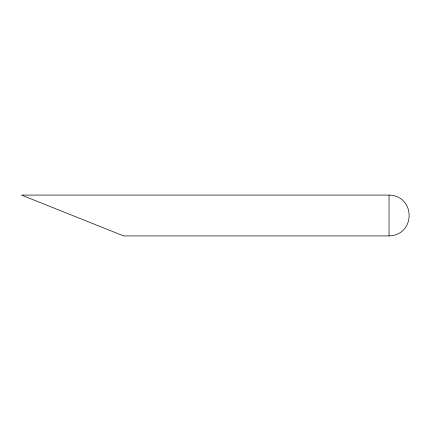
<?xml version="1.0" encoding="UTF-8"?>
<svg xmlns="http://www.w3.org/2000/svg" width="431" height="431" viewBox="0 0 431 431"><rect width="100%" height="100%" fill="white"/><g stroke="black" fill="none" stroke-linecap="round" stroke-linejoin="round"><path stroke-width="0.65" d="M389.037 235.913C415.807 235.191 415.807 195.809 389.037 195.087L21.55 195.087L123.627 235.913L389.037 235.913L389.037 195.087"/></g></svg>
